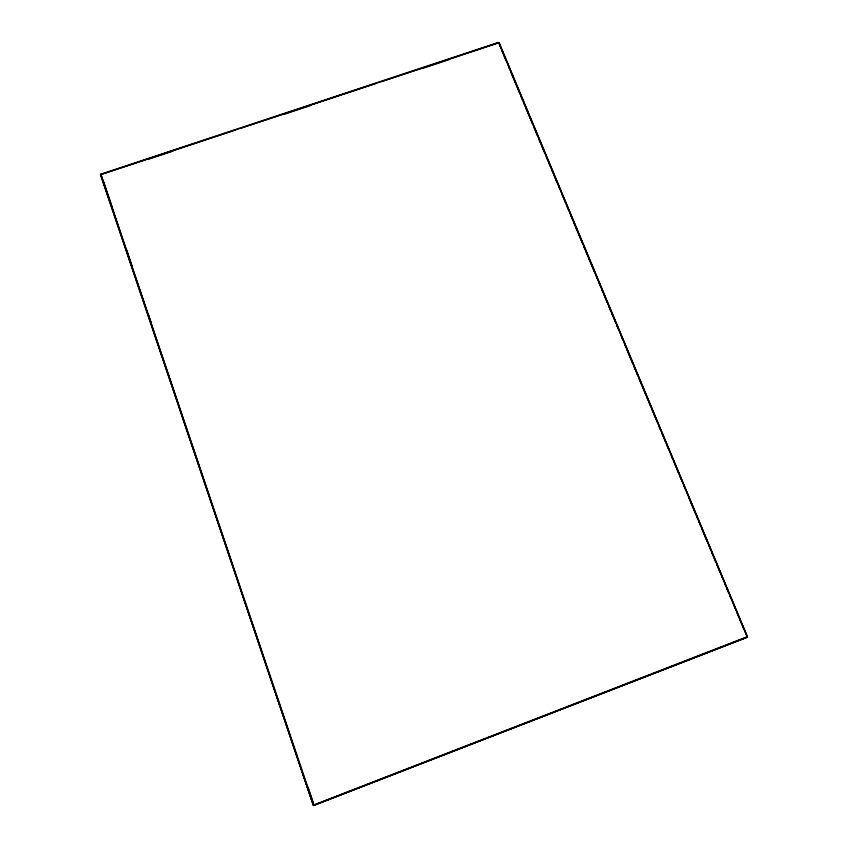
<?xml version="1.0" encoding="UTF-8"?>
<svg xmlns="http://www.w3.org/2000/svg" width="848" height="848" viewBox="0 0 848 848"><rect width="100%" height="100%" fill="white"/><g stroke="black" fill="none" stroke-linecap="round" stroke-linejoin="round"><path stroke-width="1.27" d="M499.249 42.845L747.533 636.986L313.516 805.579L100.88 174.137L498.486 42.4L499.249 42.845L500.468 47.255M100.424 174.985L100.541 174.359L313.294 805.102L100.499 174.72M100.954 175.472L101.103 174.497M313.177 804.985L313.707 805.165M314.131 805.176L747.247 637.261L426.268 761.652M746.643 637.293L747.565 636.498L746.918 637.007M746.887 637.495L747.268 636.509L499.165 43.301M100.88 174.137L100.636 175.345M315.361 804.699L423.799 762.606M102.364 174.084L235.596 129.945M240.62 128.281L376.364 83.305M381.388 81.641L497.023 43.333M149.025 159.064L172.897 151.145M284.716 114.098L311.099 105.353M422.929 68.306L449.313 59.561M313.58 805.452L314.173 805.473M501.486 49.693L503.012 53.36M504.041 55.798L505.567 59.455M508.63 66.78L509.648 69.218M510.666 71.656L519.856 93.619M520.873 96.068L522.4 99.725M523.428 102.163L524.954 105.83M525.972 108.268L532.608 124.126M533.625 126.564L535.162 130.232M536.18 132.67L537.717 136.327M538.734 138.765L540.261 142.432M541.289 144.87L544.342 152.195M546.388 157.071L547.914 160.728M548.942 163.176L550.469 166.833M551.486 169.271L553.023 172.939M554.041 175.377L557.104 182.691M558.631 186.359L559.648 188.797M561.694 193.673L563.22 197.34M564.249 199.778L565.775 203.435M566.793 205.873L568.33 209.541M570.874 215.636L572.411 219.303M573.428 221.741L582.618 243.705M583.636 246.143L585.162 249.8M586.191 252.248L587.717 255.905M588.735 258.343L594.353 271.763M596.388 276.649L597.925 280.306M598.942 282.744L600.469 286.412M601.497 288.85L603.023 292.507M604.041 294.945L607.104 302.27M608.641 305.927L610.677 310.813M611.694 313.251L613.231 316.908M614.249 319.357L615.786 323.014M616.803 325.452L618.33 329.109M621.393 336.433L622.411 338.871M624.457 343.758L625.983 347.415M627.011 349.853L632.619 363.283M633.636 365.721L635.173 369.378M636.191 371.816L637.717 375.484M638.745 377.922L645.37 393.779M646.399 396.217L647.925 399.885M648.943 402.323L650.48 405.98M651.497 408.429L653.034 412.086M654.052 414.524L657.115 421.848M658.642 425.505L660.687 430.392M661.705 432.83L663.231 436.487M664.26 438.925L665.786 442.592M666.804 445.03L668.341 448.687M671.393 456.012L672.422 458.45M674.457 463.326L675.994 466.994M677.011 469.432L678.538 473.089M679.566 475.537L681.092 479.194M684.156 486.519L685.173 488.957M688.746 497.5L695.381 513.358M696.399 515.796L697.936 519.453M698.953 521.902L700.48 525.559M701.508 527.997L707.115 541.416M709.161 546.303L710.688 549.96M711.705 552.398L713.242 556.065M714.26 558.503L715.786 562.16M716.814 564.609L719.867 571.923M721.404 575.591L722.422 578.029M724.468 582.905L725.994 586.562M727.012 589.01L728.549 592.667M729.566 595.105L731.093 598.773M734.156 606.087L735.184 608.525M737.219 613.411L738.756 617.068M739.774 619.506L741.3 623.174M742.318 625.612L743.855 629.269M103.594 181.663L112.477 207.983M126.447 249.344L131.949 265.647M148.464 314.523L151.421 323.3M308.036 787.061L313.537 803.353M747.099 636.753L313.802 804.932L100.933 174.487L498.677 42.718L747.099 636.753"/></g></svg>
